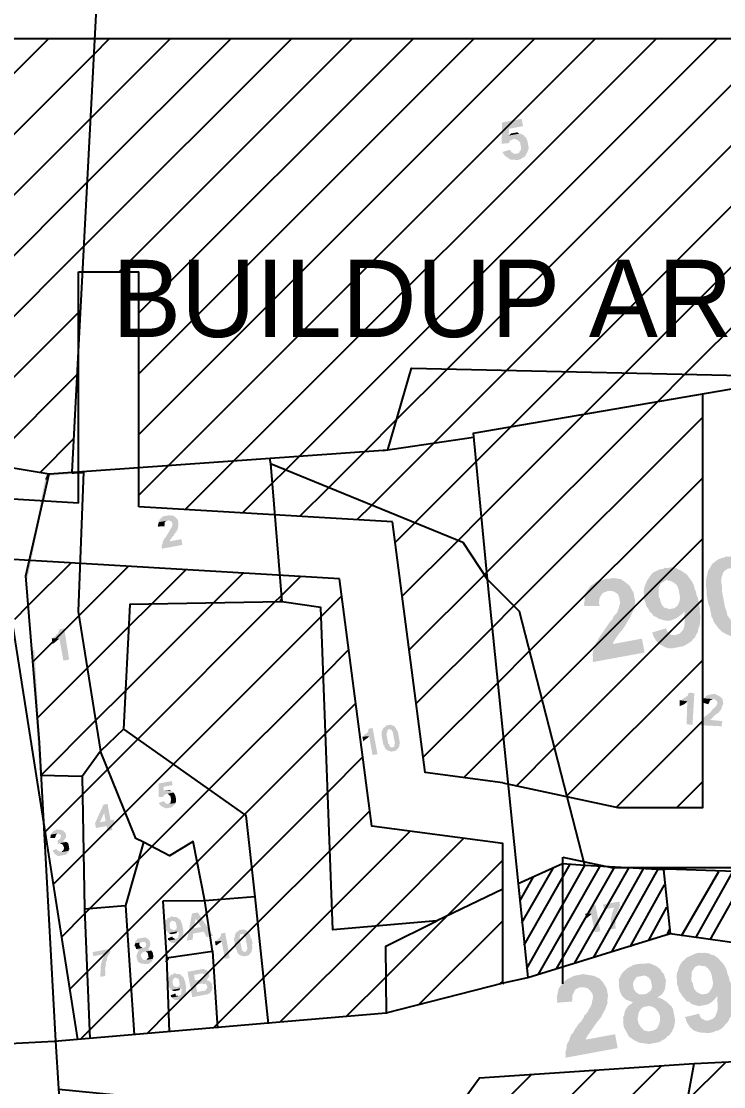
# Model space of a CAD drawing. Header units: metres. Extents: x 297 to 3998, y 336 to 1712.
# Drawn here: x 3210.3 to 3292, y 1241.3 to 1365.4 of the extents above; entities that cross this region are included whole.
import ezdxf

# ---------------------------------------------------------------- set-up
doc = ezdxf.new("R2010")
doc.units = ezdxf.units.M
doc.header["$MEASUREMENT"] = 0
doc.styles.get("Standard").update_dxf_attribs({"font": 'CENSCBK.TTF'})
pattern_1 = [(45, (-2513.5867, 677.9554), (-3.535534, 3.535534), [])]

msp = doc.modelspace()

# ---------------------------------------------------------------- hatches: boundary and pattern name
h = msp.add_hatch()
h.set_pattern_fill('ANSI31', color=2, scale=40, style=0)
h.set_pattern_definition(pattern_1)
h.paths.add_polyline_path([(3218.797, 1363.319), (3193.208, 1363.319), (3189.13, 1319.544), (3189.235, 1319.501), (3189.937, 1318.134), (3189.869, 1316.6), (3213.531, 1312.658), (3216.154, 1312.845), (3216.948, 1328.004), (3216.948, 1336.193), (3217.376, 1336.193)])
h = msp.add_hatch()
h.set_pattern_fill('ANSI31', color=2, scale=40, style=0)
h.set_pattern_definition(pattern_1)
h.paths.add_polyline_path([(3307.837, 1363.319), (3218.797, 1363.319), (3217.376, 1336.193), (3223.948, 1336.193), (3223.948, 1313.401), (3252.944, 1315.471), (3255.692, 1324.948), (3301.124, 1323.974), (3316.773, 1326.661), (3313.677, 1333.748), (3313.695, 1333.747), (3312.815, 1338.186), (3294.029, 1338.186), (3294.029, 1345.186), (3311.429, 1345.186)])
at = {"linetype": 'Continuous'}
for points in [[(3268.521, 1353.996), (3266.236, 1353.575), (3266.199, 1351.107), (3266.978, 1351.152), (3267.211, 1351.49), (3267.574, 1351.656), (3268.795, 1351.979), (3268.777, 1352.074), (3268.664, 1352.152), (3268.456, 1352.212), (3268.344, 1352.29), (3267.011, 1352.044), (3267.061, 1352.841), (3268.679, 1353.139)], [(3267.642, 1352.357), (3267.547, 1352.34), (3267.356, 1352.305), (3267.261, 1352.287), (3267.184, 1352.174), (3267.011, 1352.044), (3268.344, 1352.29), (3268.248, 1352.272), (3268.136, 1352.35), (3268.023, 1352.427), (3267.832, 1352.392), (3267.737, 1352.375)], [(3268.795, 1351.979), (3267.574, 1351.656), (3267.67, 1351.673), (3267.782, 1351.596), (3267.878, 1351.613), (3267.99, 1351.535), (3268.103, 1351.458), (3268.216, 1351.38), (3268.346, 1351.207), (3268.364, 1351.112), (3268.416, 1350.826), (3268.434, 1350.731), (3268.469, 1350.541), (3268.391, 1350.428), (3268.409, 1350.333), (3268.331, 1350.22), (3268.236, 1350.203), (3268.253, 1350.107), (3268.176, 1349.995), (3267.985, 1349.96), (3267.89, 1349.942), (3269.145, 1350.075), (3269.223, 1350.188), (3269.343, 1350.603), (3269.273, 1350.984), (3269.185, 1351.46), (3269.02, 1351.824), (3268.907, 1351.901)], [(3267.118, 1350.39), (3266.279, 1350.137), (3266.557, 1349.696), (3266.896, 1349.463), (3267.234, 1349.23), (3267.727, 1349.223), (3268.126, 1349.198), (3268.489, 1349.363), (3268.93, 1349.641), (3269.145, 1350.075), (3267.89, 1349.942), (3267.795, 1349.924), (3267.7, 1349.907), (3267.587, 1349.985), (3267.474, 1350.062), (3267.379, 1350.045), (3267.362, 1350.14), (3267.249, 1350.218), (3267.231, 1350.313)], [(3189.874, 1316.568), (3189.814, 1316.36), (3213.418, 1312.735)], [(3210.763, 1300.433), (3210.971, 1300.373), (3213.21, 1312.796)], [(3210.971, 1300.373), (3213.21, 1312.796), (3213.471, 1312.45)], [(3213.21, 1312.796), (3213.418, 1312.735), (3213.471, 1312.45)], [(3213.418, 1312.735), (3213.471, 1312.45), (3216.137, 1312.941)], [(3213.471, 1312.45), (3216.137, 1312.941), (3216.189, 1312.655)], [(3216.137, 1312.941), (3216.189, 1312.655), (3217.505, 1312.996)], [(3216.189, 1312.655), (3217.505, 1312.996), (3217.557, 1312.711)], [(3227.224, 1307.798), (3227.128, 1307.78), (3227.033, 1307.763), (3226.938, 1307.745), (3226.843, 1307.728), (3226.747, 1307.71), (3226.67, 1307.597), (3226.575, 1307.58), (3226.497, 1307.467), (3226.419, 1307.354), (3226.324, 1307.337), (3226.342, 1307.242), (3226.264, 1307.129), (3226.281, 1307.034), (3227.424, 1307.244), (3227.632, 1307.184), (3227.745, 1307.106), (3227.893, 1306.838), (3227.772, 1306.422), (3227.539, 1306.084), (3227.324, 1305.651), (3227.229, 1305.633), (3227.246, 1305.538), (3227.169, 1305.425), (3227.091, 1305.312), (3227.013, 1305.2), (3226.918, 1305.182), (3226.936, 1305.087), (3226.858, 1304.974), (3226.78, 1304.861), (3226.72, 1304.653), (3226.738, 1304.558), (3226.66, 1304.445), (3226.6, 1304.238), (3226.617, 1304.142), (3226.635, 1304.047), (3226.652, 1303.952), (3229.033, 1304.39), (3228.91, 1305.057), (3227.577, 1304.811), (3227.559, 1304.907), (3227.637, 1305.019), (3227.87, 1305.358), (3228.043, 1305.488), (3228.025, 1305.583), (3228.103, 1305.696), (3228.198, 1305.713), (3228.258, 1305.921), (3228.354, 1305.939), (3228.336, 1306.034), (3228.431, 1306.052), (3228.414, 1306.147), (3228.491, 1306.26), (3228.534, 1306.563), (3228.559, 1306.961), (3228.489, 1307.342), (3228.246, 1307.592), (3228.133, 1307.67), (3228.02, 1307.748), (3227.907, 1307.825), (3227.812, 1307.808), (3227.717, 1307.79), (3227.509, 1307.85), (3227.414, 1307.833), (3227.319, 1307.815)], [(3226.281, 1307.034), (3226.161, 1306.618), (3226.179, 1306.522), (3226.958, 1306.568), (3226.94, 1306.663), (3226.965, 1307.061), (3227.234, 1307.209), (3227.329, 1307.227)], [(3292.281, 1303.051), (3292.108, 1302.92), (3291.822, 1302.868), (3291.364, 1302.685), (3291.018, 1302.424), (3290.672, 1302.164), (3290.457, 1301.73), (3290.224, 1301.392), (3290.121, 1300.881), (3290.001, 1300.465), (3289.994, 1299.971), (3289.986, 1299.478), (3290.074, 1299.002), (3290.066, 1298.508), (3290.154, 1298.032), (3290.242, 1297.556), (3290.425, 1297.098), (3290.512, 1296.622), (3290.583, 1296.241), (3290.618, 1296.05), (3290.765, 1295.782), (3290.948, 1295.324), (3291.209, 1294.978), (3291.47, 1294.632), (3291.713, 1294.382), (3292.051, 1294.149), (3292.484, 1293.933), (3292.805, 1293.796), (3293.203, 1293.771), (3293.602, 1293.746), (3293.983, 1293.816), (3294.363, 1293.886), (3294.727, 1294.051), (3295.09, 1294.217), (3295.436, 1294.477), (3295.669, 1294.815), (3295.884, 1295.249), (3295.962, 1295.362), (3296.022, 1295.57), (3293.719, 1295.244), (3293.624, 1295.226), (3293.226, 1295.251), (3292.983, 1295.502), (3292.722, 1295.848), (3292.462, 1296.193), (3292.374, 1296.669), (3292.191, 1297.128), (3292.121, 1297.509), (3292.051, 1297.889), (3291.998, 1298.175), (3291.928, 1298.556), (3291.84, 1299.032), (3291.848, 1299.526), (3291.76, 1300.002), (3291.767, 1300.495), (3291.888, 1300.911), (3292.025, 1301.232), (3292.276, 1301.475), (3292.544, 1301.623), (3294.924, 1302.061), (3294.811, 1302.139), (3294.568, 1302.389), (3294.343, 1302.545), (3294.117, 1302.7), (3293.892, 1302.855), (3293.684, 1302.916), (3293.363, 1303.053), (3293.06, 1303.096), (3292.774, 1303.043), (3292.584, 1303.008)], [(3285.14, 1301.735), (3285.063, 1301.622), (3284.587, 1301.535), (3284.223, 1301.369), (3283.86, 1301.204), (3283.61, 1300.961), (3283.377, 1300.623), (3283.144, 1300.284), (3283.006, 1299.964), (3282.868, 1299.643), (3282.748, 1299.227), (3282.723, 1298.829), (3282.793, 1298.448), (3282.768, 1298.049), (3282.933, 1297.686), (3283.003, 1297.305), (3283.264, 1296.96), (3283.429, 1296.596), (3283.655, 1296.441), (3286.017, 1296.975), (3285.732, 1296.922), (3285.524, 1296.982), (3285.108, 1297.102), (3284.865, 1297.353), (3284.7, 1297.716), (3284.629, 1298.097), (3284.482, 1298.365), (3284.464, 1298.46), (3284.454, 1299.049), (3284.479, 1299.447), (3284.694, 1299.881), (3284.867, 1300.011), (3285.135, 1300.159), (3285.308, 1300.289), (3287.879, 1300.763), (3287.749, 1300.936), (3287.523, 1301.091), (3287.298, 1301.247), (3287.072, 1301.402), (3286.751, 1301.54), (3286.526, 1301.695), (3286.223, 1301.738), (3285.92, 1301.78), (3285.634, 1301.728), (3285.443, 1301.692)], [(3278.285, 1300.472), (3278.113, 1300.342), (3277.827, 1300.289), (3277.446, 1300.219), (3277.178, 1300.071), (3276.832, 1299.81), (3276.564, 1299.663), (3276.331, 1299.324), (3276.176, 1299.099), (3275.943, 1298.761), (3275.883, 1298.553), (3278.549, 1299.044), (3279.042, 1299.036), (3279.363, 1298.899), (3279.701, 1298.666), (3279.866, 1298.302), (3279.937, 1297.921), (3279.989, 1297.636), (3279.929, 1297.428), (3279.809, 1297.012), (3279.749, 1296.804), (3279.611, 1296.483), (3279.36, 1296.24), (3279.205, 1296.015), (3279.067, 1295.694), (3278.817, 1295.451), (3278.662, 1295.225), (3278.506, 1295), (3278.351, 1294.774), (3278.196, 1294.549), (3277.963, 1294.211), (3277.807, 1293.985), (3277.652, 1293.76), (3277.497, 1293.534), (3277.359, 1293.214), (3277.203, 1292.988), (3277.066, 1292.667), (3277.023, 1292.364), (3276.868, 1292.139), (3276.825, 1291.835), (3276.783, 1291.532), (3276.835, 1291.247), (3276.775, 1291.039), (3276.828, 1290.753), (3282.826, 1291.858), (3282.528, 1293.477), (3279.1, 1292.845), (3279.178, 1292.958), (3279.238, 1293.166), (3279.549, 1293.617), (3279.859, 1294.068), (3280.265, 1294.537), (3280.576, 1294.988), (3280.869, 1295.534), (3281.179, 1295.985), (3281.377, 1296.513), (3281.533, 1296.739), (3281.575, 1297.042), (3281.635, 1297.25), (3281.696, 1297.458), (3281.738, 1297.761), (3281.685, 1298.047), (3281.633, 1298.332), (3281.58, 1298.618), (3281.528, 1298.904), (3281.397, 1299.077), (3281.102, 1299.613), (3280.746, 1299.941), (3280.295, 1300.252), (3280.069, 1300.407), (3279.766, 1300.449), (3279.463, 1300.492), (3279.16, 1300.535), (3278.874, 1300.482), (3278.589, 1300.429)], [(3287.879, 1300.763), (3285.308, 1300.289), (3285.403, 1300.307), (3285.611, 1300.247), (3286.027, 1300.127), (3286.366, 1299.894), (3286.609, 1299.643), (3286.774, 1299.28), (3286.827, 1298.994), (3286.879, 1298.709), (3286.967, 1298.232), (3286.864, 1297.721), (3286.649, 1297.288), (3286.476, 1297.158), (3286.303, 1297.027), (3286.017, 1296.975), (3283.655, 1296.441), (3283.785, 1296.268), (3283.915, 1296.095), (3287.456, 1296.649), (3287.491, 1296.459), (3287.448, 1296.155), (3287.518, 1295.775), (3287.493, 1295.376), (3287.468, 1294.978), (3287.348, 1294.562), (3287.193, 1294.336), (3286.942, 1294.093), (3286.484, 1293.911), (3284.139, 1293.282), (3284.269, 1293.109), (3284.494, 1292.953), (3284.625, 1292.78), (3284.945, 1292.643), (3285.171, 1292.487), (3285.587, 1292.367), (3286.08, 1292.36), (3286.366, 1292.412), (3286.652, 1292.465), (3286.937, 1292.517), (3287.318, 1292.588), (3287.586, 1292.735), (3287.854, 1292.883), (3288.027, 1293.014), (3288.295, 1293.161), (3288.45, 1293.387), (3288.701, 1293.63), (3288.839, 1293.951), (3288.994, 1294.176), (3289.054, 1294.384), (3289.097, 1294.687), (3289.235, 1295.008), (3289.277, 1295.311), (3289.302, 1295.71), (3289.327, 1296.108), (3289.257, 1296.489), (3289.265, 1296.982), (3289.194, 1297.363), (3289.124, 1297.744), (3289.037, 1298.22), (3288.871, 1298.583), (3288.801, 1298.964), (3288.636, 1299.327), (3288.565, 1299.708), (3288.418, 1299.976), (3288.27, 1300.244), (3288.139, 1300.417), (3288.009, 1300.59)], [(3275.883, 1298.553), (3275.84, 1298.249), (3275.875, 1298.059), (3275.833, 1297.756), (3275.773, 1297.548), (3275.825, 1297.262), (3277.592, 1297.292), (3277.539, 1297.578), (3277.546, 1298.072), (3277.684, 1298.392), (3277.917, 1298.731), (3278.09, 1298.861), (3278.28, 1298.896), (3278.549, 1299.044)], [(3283.915, 1296.095), (3284.123, 1296.035), (3284.462, 1295.802), (3284.878, 1295.682), (3285.293, 1295.562), (3285.787, 1295.554), (3286.246, 1295.737), (3286.609, 1295.902), (3286.955, 1296.163), (3287.3, 1296.424), (3287.456, 1296.649)], [(3215.271, 1294.669), (3214.699, 1294.563), (3214.717, 1294.468), (3214.501, 1294.035), (3214.406, 1294.017), (3214.329, 1293.904), (3214.251, 1293.792), (3214.173, 1293.679), (3213.983, 1293.644), (3214, 1293.549), (3213.905, 1293.531), (3213.81, 1293.513), (3214.702, 1293.481), (3215.176, 1290.91), (3215.842, 1291.033)], [(3285.356, 1294.687), (3283.678, 1294.181), (3283.808, 1294.008), (3283.86, 1293.722), (3283.991, 1293.55), (3284.139, 1293.282), (3286.484, 1293.911), (3286.293, 1293.875), (3285.99, 1293.918), (3285.782, 1293.978), (3285.669, 1294.056), (3285.539, 1294.229), (3285.409, 1294.402)], [(3213.81, 1293.513), (3213.933, 1292.847), (3214.702, 1293.481)], [(3212.428, 1277.508), (3212.713, 1277.561), (3211.492, 1292.2)], [(3212.713, 1277.561), (3211.492, 1292.2), (3211.796, 1292.158)], [(3288.621, 1287.118), (3288.015, 1287.203), (3288.032, 1287.108), (3287.937, 1287.091), (3287.86, 1286.978), (3287.877, 1286.883), (3287.799, 1286.77), (3287.704, 1286.752), (3287.627, 1286.64), (3287.531, 1286.622), (3287.358, 1286.492), (3287.09, 1286.344), (3286.995, 1286.326), (3286.9, 1286.309), (3287.809, 1286.181), (3287.712, 1283.505), (3288.413, 1283.438)], [(3286.9, 1286.309), (3286.928, 1285.625), (3287.386, 1285.808), (3287.732, 1286.068), (3287.809, 1286.181)], [(3290.803, 1287.028), (3290.518, 1286.976), (3290.232, 1286.923), (3289.964, 1286.775), (3289.809, 1286.55), (3289.714, 1286.532), (3290.814, 1286.439), (3290.909, 1286.457), (3291.021, 1286.379), (3291.247, 1286.224), (3291.317, 1285.843), (3291.222, 1285.826), (3291.162, 1285.618), (3290.738, 1285.244), (3290.661, 1285.132), (3290.583, 1285.019), (3290.505, 1284.906), (3290.16, 1284.645), (3289.814, 1284.385), (3289.503, 1283.934), (3289.365, 1283.613), (3289.383, 1283.518), (3289.305, 1283.405), (3291.791, 1283.273), (3291.876, 1283.879), (3290.473, 1284.014), (3290.551, 1284.127), (3290.646, 1284.144), (3290.723, 1284.257), (3290.801, 1284.37), (3290.974, 1284.5), (3291.052, 1284.613), (3291.224, 1284.743), (3291.32, 1284.761), (3291.493, 1284.891), (3291.475, 1284.986), (3291.57, 1285.004), (3291.803, 1285.342), (3291.846, 1285.645), (3292.001, 1285.871), (3291.948, 1286.156), (3291.896, 1286.442), (3291.653, 1286.692), (3291.427, 1286.848), (3291.107, 1286.986), (3290.994, 1287.063)], [(3289.714, 1286.532), (3289.653, 1286.324), (3289.671, 1286.229), (3289.593, 1286.116), (3289.611, 1286.021), (3290.235, 1285.841), (3290.312, 1285.953), (3290.45, 1286.274), (3290.718, 1286.422), (3290.814, 1286.439)], [(3251.172, 1283.073), (3250.696, 1282.985), (3250.653, 1282.682), (3250.498, 1282.456), (3250.23, 1282.308), (3250.075, 1282.083), (3249.98, 1282.065), (3250.759, 1282.11), (3251.162, 1279.921), (3251.733, 1280.026)], [(3252.981, 1283.406), (3252.886, 1283.388), (3252.791, 1283.371), (3252.713, 1283.258), (3252.618, 1283.24), (3252.54, 1283.128), (3252.445, 1283.11), (3252.367, 1282.997), (3252.385, 1282.902), (3252.29, 1282.885), (3252.307, 1282.789), (3252.229, 1282.677), (3252.247, 1282.582), (3252.204, 1282.278), (3252.257, 1281.993), (3252.327, 1281.612), (3252.38, 1281.326), (3252.397, 1281.231), (3252.432, 1281.041), (3252.528, 1281.058), (3252.58, 1280.773), (3252.711, 1280.6), (3252.936, 1280.444), (3253.144, 1280.384), (3253.352, 1280.324), (3253.542, 1280.359), (3253.828, 1280.412), (3254.001, 1280.542), (3254.156, 1280.768), (3254.251, 1280.785), (3254.216, 1280.976), (3253.455, 1280.835), (3253.264, 1280.8), (3253.247, 1280.895), (3253.134, 1280.973), (3253.116, 1281.068), (3253.099, 1281.163), (3252.986, 1281.241), (3252.863, 1281.908), (3252.776, 1282.384), (3252.853, 1282.496), (3252.836, 1282.592), (3252.913, 1282.704), (3252.896, 1282.8), (3252.974, 1282.912), (3253.069, 1282.93), (3253.83, 1283.07), (3253.813, 1283.165), (3253.7, 1283.243), (3253.683, 1283.338), (3253.587, 1283.321), (3253.267, 1283.458), (3253.171, 1283.441), (3253.076, 1283.423)], [(3253.83, 1283.07), (3253.069, 1282.93), (3253.164, 1282.947), (3253.277, 1282.87), (3253.372, 1282.887), (3253.389, 1282.792), (3253.52, 1282.619), (3253.537, 1282.524), (3253.748, 1281.381), (3253.765, 1281.286), (3253.783, 1281.191), (3253.688, 1281.174), (3253.705, 1281.078), (3253.723, 1280.983), (3253.645, 1280.87), (3253.55, 1280.853), (3253.455, 1280.835), (3254.216, 1280.976), (3254.312, 1280.993), (3254.294, 1281.088), (3254.276, 1281.184), (3254.354, 1281.296), (3254.337, 1281.392), (3254.319, 1281.487), (3254.284, 1281.677), (3254.266, 1281.772), (3254.161, 1282.344), (3254.144, 1282.439), (3254.109, 1282.629), (3254.091, 1282.724), (3253.978, 1282.802), (3253.961, 1282.897), (3253.943, 1282.993)], [(3249.98, 1282.065), (3250.085, 1281.494), (3250.162, 1281.607), (3250.681, 1281.998), (3250.759, 1282.11)], [(3227.799, 1276.895), (3226.276, 1276.615), (3226.271, 1275.039), (3226.764, 1275.031), (3226.842, 1275.144), (3226.824, 1275.239), (3226.919, 1275.257), (3227.015, 1275.274), (3227.092, 1275.387), (3227.949, 1275.545), (3227.932, 1275.64), (3227.836, 1275.623), (3227.819, 1275.718), (3227.724, 1275.7), (3227.706, 1275.795), (3226.832, 1275.733), (3226.839, 1276.226), (3227.887, 1276.419)], [(3227.213, 1275.803), (3227.022, 1275.768), (3226.927, 1275.75), (3226.832, 1275.733), (3227.706, 1275.795), (3227.498, 1275.856), (3227.403, 1275.838), (3227.308, 1275.82)], [(3227.949, 1275.545), (3227.092, 1275.387), (3227.283, 1275.422), (3227.396, 1275.344), (3227.508, 1275.267), (3227.526, 1275.172), (3227.621, 1275.189), (3227.639, 1275.094), (3227.656, 1274.999), (3227.709, 1274.713), (3227.649, 1274.505), (3227.666, 1274.41), (3227.588, 1274.297), (3227.493, 1274.28), (3227.303, 1274.245), (3228.177, 1274.307), (3228.255, 1274.42), (3228.298, 1274.723), (3228.262, 1274.914), (3228.21, 1275.199), (3228.062, 1275.467), (3228.044, 1275.562)], [(3220.315, 1274.237), (3219.839, 1274.149), (3218.857, 1271.999), (3218.962, 1271.428), (3220.2, 1271.656), (3220.305, 1271.085), (3220.876, 1271.19), (3220.771, 1271.761), (3221.152, 1271.831), (3221.047, 1272.403), (3219.428, 1272.104), (3219.919, 1273.179)], [(3220.315, 1274.237), (3219.919, 1273.179), (3220.095, 1272.227), (3219.428, 1272.104), (3220.666, 1272.333)], [(3226.852, 1274.555), (3226.298, 1274.355), (3226.316, 1274.26), (3226.446, 1274.087), (3226.672, 1273.931), (3227.105, 1273.716), (3227.2, 1273.733), (3227.295, 1273.751), (3227.486, 1273.786), (3227.771, 1273.839), (3227.944, 1273.969), (3228.1, 1274.194), (3228.177, 1274.307), (3227.303, 1274.245), (3227.208, 1274.227), (3227.095, 1274.305), (3226.982, 1274.382), (3226.965, 1274.478)], [(3213.691, 1270.654), (3213.708, 1270.558), (3213.648, 1270.35), (3213.666, 1270.255), (3214.159, 1270.248), (3214.237, 1270.36), (3214.297, 1270.568), (3214.452, 1270.794)], [(3214.46, 1271.287), (3214.365, 1271.27), (3214.287, 1271.157), (3214.097, 1271.122), (3213.924, 1270.992), (3213.768, 1270.766), (3213.691, 1270.654), (3214.452, 1270.794), (3214.548, 1270.811), (3214.66, 1270.734), (3214.773, 1270.656), (3214.868, 1270.674), (3214.903, 1270.483), (3214.843, 1270.275), (3214.766, 1270.162), (3214.593, 1270.032), (3214.498, 1270.015), (3214.49, 1269.521), (3214.585, 1269.539), (3214.663, 1269.651), (3215.52, 1269.809), (3215.217, 1269.852), (3215.104, 1269.929), (3215.199, 1269.947), (3215.277, 1270.06), (3215.51, 1270.398), (3215.492, 1270.493), (3215.475, 1270.588), (3215.457, 1270.684), (3215.44, 1270.779), (3215.422, 1270.874), (3215.309, 1270.952), (3215.197, 1271.029), (3215.179, 1271.125), (3214.971, 1271.185), (3214.763, 1271.245), (3214.668, 1271.227), (3214.573, 1271.21)], [(3214.387, 1269.01), (3213.929, 1268.827), (3213.946, 1268.732), (3214.077, 1268.559), (3214.207, 1268.386), (3214.32, 1268.308), (3214.545, 1268.153), (3214.641, 1268.171), (3214.736, 1268.188), (3215.021, 1268.241), (3215.212, 1268.276), (3215.497, 1268.329), (3215.653, 1268.554), (3215.748, 1268.572), (3215.73, 1268.667), (3215.808, 1268.78), (3214.951, 1268.622), (3214.838, 1268.699), (3214.743, 1268.682), (3214.63, 1268.759), (3214.535, 1268.742), (3214.518, 1268.837), (3214.405, 1268.915)], [(3215.52, 1269.809), (3214.758, 1269.669), (3214.871, 1269.591), (3215.079, 1269.531), (3215.244, 1269.168), (3215.202, 1268.865), (3215.029, 1268.734), (3214.951, 1268.622), (3215.808, 1268.78), (3215.79, 1268.875), (3215.868, 1268.987), (3215.851, 1269.083), (3215.816, 1269.273), (3215.798, 1269.368), (3215.78, 1269.464), (3215.763, 1269.559), (3215.745, 1269.654), (3215.633, 1269.732)], [(3279.898, 1262.87), (3277.994, 1262.519), (3278.099, 1261.948), (3279.337, 1262.176), (3279.26, 1262.063), (3279.062, 1261.534), (3278.959, 1261.023), (3278.881, 1260.911), (3278.916, 1260.72), (3278.934, 1260.625), (3278.856, 1260.512), (3278.891, 1260.322), (3278.909, 1260.227), (3278.831, 1260.114), (3278.866, 1259.923), (3278.884, 1259.828), (3278.919, 1259.638), (3279.49, 1259.743), (3279.473, 1259.838), (3279.42, 1260.124), (3279.463, 1260.427), (3279.41, 1260.713), (3279.452, 1261.016), (3279.53, 1261.129), (3279.513, 1261.224), (3279.573, 1261.432), (3279.711, 1261.752), (3279.848, 1262.073), (3279.908, 1262.281), (3279.986, 1262.394), (3279.969, 1262.489)], [(3230.814, 1261.602), (3230.147, 1261.479), (3229.549, 1258.317), (3230.215, 1258.44), (3230.283, 1259.142), (3231.52, 1259.37), (3230.368, 1259.748), (3230.556, 1260.865)], [(3230.814, 1261.602), (3230.556, 1260.865), (3231.225, 1259.906), (3230.368, 1259.748), (3231.52, 1259.37), (3231.834, 1258.738), (3232.595, 1258.879)], [(3277.12, 1262.456), (3276.644, 1262.369), (3276.661, 1262.273), (3276.506, 1262.048), (3276.351, 1261.822), (3276.195, 1261.597), (3276.022, 1261.467), (3275.927, 1261.449), (3276.611, 1261.477), (3277.015, 1259.287), (3277.681, 1259.41)], [(3275.927, 1261.449), (3276.033, 1260.878), (3276.629, 1261.381), (3276.611, 1261.477)], [(3227.75, 1261.136), (3227.654, 1261.118), (3227.577, 1261.006), (3227.481, 1260.988), (3227.386, 1260.971), (3227.213, 1260.84), (3227.231, 1260.745), (3227.136, 1260.727), (3227.058, 1260.615), (3227.015, 1260.312), (3227.008, 1259.818), (3227.173, 1259.455), (3227.286, 1259.377), (3228.048, 1259.517), (3227.935, 1259.595), (3227.84, 1259.578), (3227.727, 1259.655), (3227.614, 1259.733), (3227.544, 1260.114), (3227.527, 1260.209), (3227.604, 1260.322), (3227.587, 1260.417), (3227.664, 1260.53), (3227.76, 1260.547), (3227.742, 1260.642), (3228.694, 1260.818), (3228.356, 1261.051), (3227.957, 1261.076), (3227.845, 1261.153)], [(3228.694, 1260.818), (3227.837, 1260.66), (3227.95, 1260.582), (3228.045, 1260.6), (3228.158, 1260.522), (3228.271, 1260.444), (3228.288, 1260.349), (3228.323, 1260.159), (3228.376, 1259.873), (3228.316, 1259.665), (3228.048, 1259.517), (3227.286, 1259.377), (3227.304, 1259.282), (3227.416, 1259.204), (3228.559, 1259.415), (3228.576, 1259.319), (3228.629, 1259.034), (3228.534, 1259.016), (3228.551, 1258.921), (3228.569, 1258.826), (3228.509, 1258.618), (3228.318, 1258.583), (3228.241, 1258.47), (3227.479, 1258.33), (3227.497, 1258.235), (3227.592, 1258.252), (3227.609, 1258.157), (3227.705, 1258.174), (3227.722, 1258.079), (3227.93, 1258.019), (3228.025, 1258.037), (3228.216, 1258.072), (3228.328, 1257.994), (3228.406, 1258.107), (3228.501, 1258.124), (3228.847, 1258.385), (3228.942, 1258.403), (3229.02, 1258.515), (3229.098, 1258.628), (3229.123, 1259.026), (3229.13, 1259.52), (3229.095, 1259.71), (3229.007, 1260.186), (3228.824, 1260.645), (3228.807, 1260.74), (3228.712, 1260.723)], [(3227.416, 1259.204), (3227.737, 1259.066), (3228.023, 1259.119), (3228.118, 1259.137), (3228.308, 1259.172), (3228.464, 1259.397), (3228.559, 1259.415)], [(3234.006, 1259.237), (3233.53, 1259.149), (3233.487, 1258.846), (3233.332, 1258.621), (3233.159, 1258.49), (3232.908, 1258.247), (3232.813, 1258.23), (3233.592, 1258.275), (3233.978, 1256.18), (3234.55, 1256.286)], [(3235.815, 1259.57), (3235.72, 1259.553), (3235.624, 1259.535), (3235.547, 1259.423), (3235.451, 1259.405), (3235.374, 1259.292), (3235.279, 1259.275), (3235.201, 1259.162), (3235.218, 1259.067), (3235.123, 1259.049), (3235.158, 1258.859), (3235.176, 1258.764), (3235.081, 1258.746), (3235.038, 1258.443), (3235.091, 1258.157), (3235.161, 1257.776), (3235.214, 1257.491), (3235.231, 1257.396), (3235.249, 1257.3), (3235.361, 1257.223), (3235.414, 1256.937), (3235.544, 1256.764), (3235.77, 1256.609), (3235.978, 1256.549), (3236.186, 1256.489), (3236.471, 1256.541), (3236.662, 1256.576), (3236.835, 1256.707), (3236.99, 1256.932), (3237.085, 1256.95), (3237.068, 1257.045), (3237.05, 1257.14), (3236.288, 1257), (3236.08, 1257.06), (3236.063, 1257.155), (3235.968, 1257.138), (3235.95, 1257.233), (3235.915, 1257.423), (3235.792, 1258.09), (3235.705, 1258.566), (3235.687, 1258.661), (3235.669, 1258.756), (3235.747, 1258.869), (3235.73, 1258.964), (3235.807, 1259.077), (3235.902, 1259.094), (3236.664, 1259.235), (3236.647, 1259.33), (3236.534, 1259.408), (3236.516, 1259.503), (3236.1, 1259.623), (3236.005, 1259.605), (3235.91, 1259.588)], [(3236.664, 1259.235), (3235.902, 1259.094), (3235.998, 1259.112), (3236.11, 1259.034), (3236.206, 1259.052), (3236.223, 1258.957), (3236.336, 1258.879), (3236.371, 1258.689), (3236.581, 1257.546), (3236.617, 1257.356), (3236.521, 1257.338), (3236.539, 1257.243), (3236.556, 1257.148), (3236.461, 1257.13), (3236.384, 1257.017), (3236.288, 1257), (3237.05, 1257.14), (3237.145, 1257.158), (3237.128, 1257.253), (3237.11, 1257.348), (3237.188, 1257.461), (3237.17, 1257.556), (3237.153, 1257.651), (3237.118, 1257.842), (3237.195, 1257.954), (3237.09, 1258.526), (3236.977, 1258.603), (3236.942, 1258.794), (3236.925, 1258.889), (3236.907, 1258.984), (3236.89, 1259.079), (3236.777, 1259.157)], [(3223.505, 1257.991), (3223.523, 1257.896), (3223.445, 1257.783), (3223.463, 1257.688), (3223.576, 1257.611), (3223.593, 1257.515), (3223.611, 1257.42), (3223.628, 1257.325), (3223.723, 1257.342), (3224.485, 1257.483), (3224.39, 1257.465), (3224.052, 1257.698), (3224.034, 1257.793), (3224.017, 1257.889), (3223.999, 1257.984), (3224.077, 1258.097), (3224.267, 1258.132), (3224.362, 1258.149)], [(3224.275, 1258.625), (3224.179, 1258.608), (3224.084, 1258.59), (3223.894, 1258.555), (3223.799, 1258.538), (3223.721, 1258.425), (3223.643, 1258.312), (3223.548, 1258.295), (3223.566, 1258.199), (3223.488, 1258.087), (3223.505, 1257.991), (3224.457, 1258.167), (3224.648, 1258.202), (3224.665, 1258.107), (3224.778, 1258.029), (3224.813, 1257.839), (3224.753, 1257.631), (3224.58, 1257.5), (3224.485, 1257.483), (3223.723, 1257.342), (3223.741, 1257.247), (3223.836, 1257.265), (3223.949, 1257.187), (3224.044, 1257.205), (3223.871, 1257.074), (3223.673, 1256.546), (3223.708, 1256.355), (3223.761, 1256.07), (3223.909, 1255.802), (3224.004, 1255.819), (3224.022, 1255.724), (3224.23, 1255.664), (3224.533, 1255.621), (3224.836, 1255.579), (3224.931, 1255.596), (3225.122, 1255.631), (3225.467, 1255.892), (3225.545, 1256.005), (3225.527, 1256.1), (3225.623, 1256.117), (3225.605, 1256.213), (3224.748, 1256.055), (3224.445, 1256.097), (3224.315, 1256.27), (3224.297, 1256.365), (3224.184, 1256.443), (3224.227, 1256.746), (3224.305, 1256.859), (3224.478, 1256.989), (3225.334, 1257.147), (3225.317, 1257.242), (3225.222, 1257.225), (3225.109, 1257.302), (3224.996, 1257.38), (3225.091, 1257.398), (3225.169, 1257.51), (3225.247, 1257.623), (3225.229, 1257.718), (3225.307, 1257.831), (3225.289, 1257.926), (3225.272, 1258.021), (3225.254, 1258.117), (3225.237, 1258.212), (3225.219, 1258.307), (3225.106, 1258.385), (3225.089, 1258.48), (3224.976, 1258.558), (3224.881, 1258.54), (3224.863, 1258.635), (3224.655, 1258.695), (3224.56, 1258.678), (3224.465, 1258.66), (3224.37, 1258.643)], [(3227.885, 1258.798), (3227.331, 1258.598), (3227.349, 1258.503), (3227.366, 1258.407), (3227.479, 1258.33), (3228.241, 1258.47), (3228.128, 1258.548), (3228.015, 1258.625), (3227.92, 1258.608), (3227.902, 1258.703)], [(3232.813, 1258.23), (3232.901, 1257.754), (3232.996, 1257.771), (3233.515, 1258.162), (3233.592, 1258.275)], [(3220.572, 1257.352), (3218.572, 1256.984), (3218.66, 1256.508), (3219.993, 1256.753), (3219.915, 1256.641), (3219.933, 1256.545), (3219.717, 1256.112), (3219.537, 1255.488), (3219.554, 1255.393), (3219.572, 1255.298), (3219.477, 1255.28), (3219.512, 1255.09), (3219.529, 1254.995), (3219.547, 1254.899), (3219.469, 1254.787), (3219.487, 1254.691), (3219.504, 1254.596), (3219.522, 1254.501), (3219.444, 1254.388), (3219.497, 1254.103), (3220.068, 1254.208), (3220.033, 1254.398), (3220.076, 1254.701), (3220.023, 1254.987), (3220.066, 1255.29), (3220.126, 1255.498), (3220.108, 1255.593), (3220.091, 1255.689), (3220.228, 1256.009), (3220.271, 1256.313), (3220.409, 1256.633), (3220.564, 1256.859), (3220.546, 1256.954), (3220.642, 1256.971)], [(3225.334, 1257.147), (3224.573, 1257.007), (3224.668, 1257.024), (3224.763, 1257.042), (3224.876, 1256.964), (3224.989, 1256.886), (3225.006, 1256.791), (3225.024, 1256.696), (3225.059, 1256.506), (3225.076, 1256.41), (3225.094, 1256.315), (3224.999, 1256.298), (3224.921, 1256.185), (3224.843, 1256.072), (3224.748, 1256.055), (3225.605, 1256.213), (3225.588, 1256.308), (3225.665, 1256.421), (3225.577, 1256.897), (3225.56, 1256.992), (3225.447, 1257.069), (3225.43, 1257.165)], [(3288.978, 1256.865), (3288.883, 1256.847), (3288.425, 1256.664), (3288.062, 1256.499), (3287.698, 1256.333), (3287.448, 1256.09), (3287.197, 1255.847), (3286.964, 1255.509), (3286.826, 1255.188), (3286.706, 1254.773), (3286.568, 1254.452), (3286.543, 1254.053), (3286.613, 1253.673), (3286.588, 1253.274), (3286.754, 1252.911), (3286.842, 1252.435), (3287.102, 1252.089), (3287.25, 1251.821), (3287.493, 1251.571), (3289.856, 1252.104), (3289.57, 1252.052), (3289.362, 1252.112), (3288.929, 1252.327), (3288.686, 1252.578), (3288.538, 1252.846), (3288.45, 1253.322), (3288.302, 1253.59), (3288.285, 1253.685), (3288.292, 1254.179), (3288.3, 1254.672), (3288.533, 1255.011), (3288.688, 1255.236), (3288.956, 1255.384), (3289.146, 1255.419), (3291.717, 1255.893), (3291.587, 1256.066), (3291.344, 1256.316), (3291.118, 1256.471), (3290.893, 1256.627), (3290.59, 1256.669), (3290.364, 1256.825), (3290.061, 1256.867), (3289.758, 1256.91), (3289.472, 1256.857), (3289.264, 1256.917)], [(3282.124, 1255.602), (3281.933, 1255.567), (3281.552, 1255.496), (3281.284, 1255.348), (3281.016, 1255.201), (3280.748, 1255.053), (3280.498, 1254.81), (3280.247, 1254.567), (3280.092, 1254.341), (3279.954, 1254.021), (3279.799, 1253.795), (3282.387, 1254.173), (3282.672, 1254.226), (3282.863, 1254.261), (3283.296, 1254.046), (3283.557, 1253.7), (3283.627, 1253.319), (3283.697, 1252.938), (3283.577, 1252.522), (3283.231, 1252.262), (3283.058, 1252.132), (3282.773, 1252.079), (3280.505, 1251.563), (3280.731, 1251.407), (3280.939, 1251.347), (3281.467, 1251.149), (3281.217, 1250.906), (3280.949, 1250.758), (3280.793, 1250.533), (3280.638, 1250.307), (3280.5, 1249.987), (3280.458, 1249.684), (3280.32, 1249.363), (3280.373, 1249.077), (3280.33, 1248.774), (3280.383, 1248.488), (3280.435, 1248.203), (3280.583, 1247.935), (3280.731, 1247.667), (3280.879, 1247.399), (3281.027, 1247.131), (3281.252, 1246.975), (3281.478, 1246.82), (3281.703, 1246.665), (3281.911, 1246.604), (3282.137, 1246.449), (3282.44, 1246.407), (3282.743, 1246.364), (3283.046, 1246.321), (3283.349, 1246.279), (3283.635, 1246.331), (3283.92, 1246.384), (3284.206, 1246.437), (3284.492, 1246.489), (3284.76, 1246.637), (3285.028, 1246.785), (3285.296, 1246.933), (3285.451, 1247.158), (3285.719, 1247.306), (3285.875, 1247.532), (3286.03, 1247.757), (3286.168, 1248.078), (3286.245, 1248.191), (3283.562, 1247.795), (3283.277, 1247.742), (3283.069, 1247.802), (3282.765, 1247.845), (3282.635, 1248.018), (3282.392, 1248.268), (3282.262, 1248.441), (3282.114, 1248.709), (3282.061, 1248.995), (3282.009, 1249.28), (3282.069, 1249.488), (3282.111, 1249.791), (3282.171, 1249.999), (3282.327, 1250.225), (3282.482, 1250.45), (3282.75, 1250.598), (3283.036, 1250.651), (3285.511, 1251.107), (3285.06, 1251.418), (3284.627, 1251.633), (3284.324, 1251.676), (3284.496, 1251.806), (3284.842, 1252.067), (3285.075, 1252.405), (3285.213, 1252.725), (3285.256, 1253.029), (3285.281, 1253.427), (3285.323, 1253.73), (3285.158, 1254.093), (3285.105, 1254.379), (3284.862, 1254.63), (3284.714, 1254.898), (3284.471, 1255.148), (3284.133, 1255.381), (3283.812, 1255.519), (3283.492, 1255.657), (3283.093, 1255.682), (3282.712, 1255.612), (3282.409, 1255.654)], [(3291.717, 1255.893), (3289.146, 1255.419), (3289.242, 1255.437), (3289.45, 1255.376), (3289.848, 1255.351), (3290.186, 1255.118), (3290.447, 1254.773), (3290.612, 1254.409), (3290.647, 1254.219), (3290.717, 1253.838), (3290.805, 1253.362), (3290.702, 1252.851), (3290.469, 1252.513), (3290.314, 1252.287), (3290.141, 1252.157), (3289.856, 1252.104), (3287.493, 1251.571), (3287.623, 1251.398), (3287.754, 1251.225), (3291.276, 1251.874), (3291.311, 1251.683), (3291.286, 1251.285), (3291.356, 1250.904), (3291.331, 1250.506), (3291.306, 1250.108), (3291.169, 1249.787), (3291.031, 1249.466), (3290.78, 1249.223), (3290.322, 1249.04), (3287.959, 1248.506), (3288.107, 1248.238), (3288.333, 1248.083), (3288.463, 1247.91), (3288.784, 1247.772), (3288.991, 1247.712), (3289.407, 1247.592), (3289.901, 1247.584), (3290.204, 1247.542), (3290.49, 1247.595), (3290.775, 1247.647), (3291.139, 1247.813), (3291.424, 1247.865), (3291.692, 1248.013), (3291.865, 1248.143), (3292.116, 1248.386), (3292.271, 1248.612), (3292.522, 1248.855), (3292.677, 1249.08), (3292.659, 1249.176), (3292.815, 1249.401), (3292.892, 1249.514), (3292.935, 1249.817), (3293.073, 1250.138), (3293.098, 1250.536), (3293.123, 1250.934), (3293.148, 1251.333), (3293.078, 1251.714), (3293.103, 1252.112), (3293.033, 1252.493), (3292.945, 1252.969), (3292.875, 1253.35), (3292.709, 1253.713), (3292.639, 1254.094), (3292.474, 1254.457), (3292.404, 1254.838), (3292.238, 1255.201), (3292.09, 1255.469), (3291.96, 1255.642), (3291.83, 1255.815)], [(3228.086, 1254.504), (3227.99, 1254.486), (3227.913, 1254.374), (3227.818, 1254.356), (3227.722, 1254.339), (3227.549, 1254.208), (3227.567, 1254.113), (3227.472, 1254.096), (3227.394, 1253.983), (3227.334, 1253.775), (3227.352, 1253.68), (3227.344, 1253.186), (3227.509, 1252.823), (3227.622, 1252.745), (3228.384, 1252.885), (3228.271, 1252.963), (3228.176, 1252.946), (3228.063, 1253.023), (3227.95, 1253.101), (3227.88, 1253.482), (3227.863, 1253.577), (3227.94, 1253.69), (3227.923, 1253.785), (3228, 1253.898), (3228.096, 1253.915), (3228.078, 1254.01), (3229.03, 1254.186), (3228.692, 1254.419), (3228.294, 1254.444), (3228.181, 1254.521)], [(3229.03, 1254.186), (3228.173, 1254.028), (3228.286, 1253.95), (3228.381, 1253.968), (3228.494, 1253.89), (3228.607, 1253.812), (3228.624, 1253.717), (3228.659, 1253.527), (3228.712, 1253.241), (3228.652, 1253.033), (3228.384, 1252.885), (3227.622, 1252.745), (3227.64, 1252.65), (3227.752, 1252.572), (3228.895, 1252.783), (3228.912, 1252.688), (3228.965, 1252.402), (3228.87, 1252.384), (3228.887, 1252.289), (3228.905, 1252.194), (3228.845, 1251.986), (3228.654, 1251.951), (3228.577, 1251.838), (3227.815, 1251.698), (3227.833, 1251.603), (3227.928, 1251.62), (3227.945, 1251.525), (3228.041, 1251.542), (3228.058, 1251.447), (3228.266, 1251.387), (3228.361, 1251.405), (3228.552, 1251.44), (3228.665, 1251.362), (3228.742, 1251.475), (3228.837, 1251.492), (3229.183, 1251.753), (3229.278, 1251.771), (3229.356, 1251.883), (3229.434, 1251.996), (3229.459, 1252.394), (3229.466, 1252.888), (3229.431, 1253.078), (3229.343, 1253.554), (3229.16, 1254.013), (3229.143, 1254.108), (3229.048, 1254.091)], [(3230.864, 1254.917), (3229.626, 1254.689), (3230.17, 1251.738), (3231.313, 1251.949), (3231.598, 1252.001), (3231.884, 1252.054), (3231.979, 1252.071), (3232.247, 1252.219), (3232.48, 1252.557), (3232.463, 1252.653), (3230.749, 1252.337), (3230.591, 1253.194), (3232.305, 1253.509), (3232.192, 1253.587), (3232.079, 1253.665), (3231.984, 1253.647), (3231.871, 1253.725), (3231.949, 1253.838), (3232.027, 1253.95), (3230.503, 1253.67), (3230.381, 1254.336), (3231.999, 1254.634), (3231.982, 1254.73), (3231.964, 1254.825), (3231.851, 1254.903), (3231.756, 1254.885), (3231.643, 1254.963), (3231.435, 1255.023), (3231.34, 1255.005), (3230.959, 1254.935)], [(3231.999, 1254.634), (3230.666, 1254.389), (3231.142, 1254.477), (3231.237, 1254.494), (3231.333, 1254.512), (3231.445, 1254.434), (3231.541, 1254.452), (3231.576, 1254.261), (3231.593, 1254.166), (3231.533, 1253.958), (3231.438, 1253.94), (3231.36, 1253.828), (3230.979, 1253.757), (3230.503, 1253.67), (3232.027, 1253.95), (3232.104, 1254.063), (3232.182, 1254.176), (3232.165, 1254.271), (3232.147, 1254.366), (3232.112, 1254.557), (3232.094, 1254.652)], [(3275.173, 1254.321), (3274.983, 1254.286), (3274.602, 1254.216), (3274.334, 1254.068), (3273.971, 1253.902), (3273.703, 1253.755), (3273.452, 1253.512), (3273.202, 1253.269), (3272.969, 1252.93), (3272.813, 1252.705), (3272.771, 1252.402), (3275.341, 1252.875), (3275.835, 1252.868), (3276.251, 1252.748), (3276.494, 1252.497), (3276.755, 1252.151), (3276.825, 1251.77), (3276.782, 1251.467), (3276.722, 1251.259), (3276.679, 1250.956), (3276.542, 1250.635), (3276.386, 1250.41), (3276.249, 1250.089), (3276.093, 1249.864), (3275.843, 1249.621), (3275.705, 1249.3), (3275.55, 1249.074), (3275.394, 1248.849), (3275.144, 1248.606), (3274.988, 1248.38), (3274.833, 1248.155), (3274.678, 1247.929), (3274.54, 1247.609), (3274.289, 1247.366), (3274.152, 1247.045), (3274.091, 1246.837), (3273.954, 1246.516), (3273.798, 1246.291), (3273.756, 1245.988), (3273.713, 1245.684), (3273.653, 1245.477), (3273.611, 1245.173), (3273.663, 1244.888), (3273.603, 1244.68), (3279.696, 1245.803), (3279.398, 1247.421), (3275.971, 1246.79), (3276.108, 1247.11), (3276.419, 1247.561), (3276.73, 1248.012), (3277.04, 1248.463), (3277.351, 1248.914), (3277.757, 1249.383), (3277.972, 1249.816), (3278.265, 1250.362), (3278.326, 1250.57), (3278.463, 1250.891), (3278.523, 1251.099), (3278.488, 1251.289), (3278.531, 1251.593), (3278.574, 1251.896), (3278.521, 1252.181), (3278.468, 1252.467), (3278.416, 1252.753), (3278.268, 1253.021), (3277.99, 1253.462), (3277.616, 1253.885), (3277.183, 1254.101), (3276.862, 1254.238), (3276.559, 1254.281), (3276.256, 1254.324), (3275.953, 1254.366), (3275.745, 1254.426), (3275.459, 1254.374)], [(3279.799, 1253.795), (3279.851, 1253.509), (3279.844, 1253.016), (3279.949, 1252.445), (3280.132, 1251.986), (3280.505, 1251.563), (3282.773, 1252.079), (3282.677, 1252.061), (3282.184, 1252.069), (3281.958, 1252.224), (3281.846, 1252.302), (3281.715, 1252.475), (3281.585, 1252.648), (3281.532, 1252.933), (3281.497, 1253.124), (3281.462, 1253.314), (3281.6, 1253.635), (3281.755, 1253.86), (3281.911, 1254.086), (3282.101, 1254.121), (3282.387, 1254.173)], [(3227.752, 1252.572), (3228.073, 1252.434), (3228.359, 1252.487), (3228.454, 1252.505), (3228.644, 1252.54), (3228.8, 1252.765), (3228.895, 1252.783)], [(3232.305, 1253.509), (3231.067, 1253.281), (3231.353, 1253.334), (3231.466, 1253.256), (3231.561, 1253.274), (3231.751, 1253.309), (3231.769, 1253.214), (3231.881, 1253.136), (3231.917, 1252.946), (3231.934, 1252.851), (3231.856, 1252.738), (3231.779, 1252.625), (3231.701, 1252.512), (3230.749, 1252.337), (3232.463, 1252.653), (3232.54, 1252.765), (3232.523, 1252.861), (3232.505, 1252.956), (3232.453, 1253.241), (3232.435, 1253.337), (3232.322, 1253.414)], [(3272.771, 1252.402), (3272.711, 1252.194), (3272.608, 1251.683), (3272.661, 1251.397), (3272.618, 1251.094), (3274.367, 1251.219), (3274.427, 1251.427), (3274.434, 1251.921), (3274.572, 1252.241), (3274.71, 1252.562), (3274.883, 1252.692), (3275.151, 1252.84), (3275.341, 1252.875)], [(3228.221, 1252.166), (3227.667, 1251.966), (3227.685, 1251.871), (3227.702, 1251.775), (3227.815, 1251.698), (3228.577, 1251.838), (3228.464, 1251.916), (3228.369, 1251.898), (3228.274, 1251.881), (3228.256, 1251.976), (3228.239, 1252.071)], [(3287.754, 1251.225), (3287.944, 1251.26), (3288.3, 1250.932), (3288.716, 1250.811), (3289.132, 1250.691), (3289.608, 1250.779), (3290.084, 1250.867), (3290.447, 1251.032), (3290.793, 1251.293), (3291.121, 1251.648), (3291.276, 1251.874)], [(3285.511, 1251.107), (3283.036, 1250.651), (3283.321, 1250.703), (3283.625, 1250.661), (3284.058, 1250.445), (3284.431, 1250.022), (3284.614, 1249.564), (3284.624, 1248.975), (3284.504, 1248.559), (3284.289, 1248.125), (3284.116, 1247.995), (3283.848, 1247.847), (3283.562, 1247.795), (3286.245, 1248.191), (3286.288, 1248.494), (3286.348, 1248.702), (3286.391, 1249.005), (3286.321, 1249.386), (3286.268, 1249.671), (3286.198, 1250.052), (3286.145, 1250.338), (3285.997, 1250.606), (3285.867, 1250.779), (3285.642, 1250.934)], [(3289.194, 1249.817), (3287.498, 1249.406), (3287.628, 1249.233), (3287.681, 1248.947), (3287.829, 1248.679), (3287.959, 1248.506), (3290.322, 1249.04), (3290.131, 1249.005), (3289.828, 1249.048), (3289.603, 1249.203), (3289.508, 1249.185), (3289.377, 1249.358), (3289.229, 1249.626)]]:
    msp.add_hatch(color=0, dxfattribs=at).paths.add_polyline_path(points)
h = msp.add_hatch()
h.set_pattern_fill('ANSI31', color=2, scale=40, style=0)
h.set_pattern_definition(pattern_1)
h.paths.add_polyline_path([(3255.692, 1324.948), (3252.944, 1315.471), (3262.904, 1316.945), (3262.858, 1317.416), (3301.124, 1323.974)])
h = msp.add_hatch()
h.set_pattern_fill('ANSI31', color=2, scale=40, style=0)
h.set_pattern_definition(pattern_1)
h.paths.add_polyline_path([(3289.606, 1322), (3262.858, 1317.416), (3264.518, 1300.396), (3268.259, 1296.656), (3273.811, 1275.085), (3279.73, 1273.817), (3289.606, 1273.817)])
h = msp.add_hatch()
h.set_pattern_fill('ANSI31', color=2, scale=40, style=0)
h.set_pattern_definition(pattern_1)
h.paths.add_polyline_path([(3261.659, 1304.693), (3264.518, 1300.396), (3262.904, 1316.945), (3252.944, 1315.471), (3239.182, 1314.489), (3239.297, 1313.862)])
h = msp.add_hatch()
h.set_pattern_fill('ANSI31', color=2, scale=40, style=0)
h.set_pattern_definition(pattern_1)
h.paths.add_polyline_path([(3223.948, 1313.401), (3223.948, 1308.838), (3239.776, 1307.9), (3239.297, 1313.862), (3239.182, 1314.489)])
h = msp.add_hatch()
h.set_pattern_fill('ANSI31', color=2, scale=40, style=0)
h.set_pattern_definition(pattern_1)
h.paths.add_polyline_path([(3257.305, 1277.881), (3266.309, 1276.693), (3266.925, 1276.561), (3264.518, 1300.396), (3261.659, 1304.693), (3239.297, 1313.862), (3239.776, 1307.9), (3253.488, 1307.086)])
h = msp.add_hatch()
h.set_pattern_fill('ANSI31', color=2, scale=40, style=0)
h.set_pattern_definition(pattern_1)
h.paths.add_polyline_path([(3211.208, 1302.581), (3208.033, 1302.77), (3208.426, 1300.265), (3208.919, 1300.291), (3210.012, 1292.223), (3211.51, 1292.218), (3210.797, 1300.798)])
h = msp.add_hatch()
h.set_pattern_fill('ANSI31', color=2, scale=40, style=0)
h.set_pattern_definition(pattern_1)
h.paths.add_polyline_path([(3217.099, 1302.232), (3211.208, 1302.581), (3210.797, 1300.798), (3212.41, 1281.379), (3212.619, 1277.524), (3217.364, 1277.433), (3219.478, 1280.383), (3216.876, 1296.638)])
h = msp.add_hatch()
h.set_pattern_fill('ANSI31', color=2, scale=40, style=0)
h.set_pattern_definition(pattern_1)
h.paths.add_polyline_path([(3222.927, 1297.458), (3240.414, 1297.756), (3240.563, 1298.103), (3240.342, 1300.854), (3217.099, 1302.232), (3216.876, 1296.638), (3219.478, 1280.383), (3222.156, 1282.943)])
h = msp.add_hatch()
h.set_pattern_fill('ANSI31', color=2, scale=40, style=0)
h.set_pattern_definition(pattern_1)
h.paths.add_polyline_path([(3251.06, 1271.644), (3247.297, 1300.441), (3240.342, 1300.854), (3240.591, 1297.759), (3245.138, 1297.12), (3246.543, 1259.578), (3258.655, 1260.629), (3266.309, 1264.291), (3266.309, 1269.633)])
h = msp.add_hatch()
h.set_pattern_fill('ANSI31', color=2, scale=40, style=0)
h.set_pattern_definition(pattern_1)
h.paths.add_polyline_path([(3268.259, 1296.656), (3264.518, 1300.396), (3266.925, 1276.561), (3273.811, 1275.085)])
h = msp.add_hatch()
h.set_pattern_fill('ANSI31', color=2, scale=40, style=0)
h.set_pattern_definition(pattern_1)
h.paths.add_polyline_path([(3236.415, 1272.872), (3237.468, 1263.419), (3238.999, 1248.748), (3252.757, 1249.895), (3252.774, 1249.899), (3252.704, 1257.662), (3258.655, 1260.629), (3246.543, 1259.578), (3245.138, 1297.12), (3240.591, 1297.759), (3222.927, 1297.458), (3222.156, 1282.943)])
h = msp.add_hatch()
h.set_pattern_fill('ANSI31', color=2, scale=40, style=0)
h.set_pattern_definition(pattern_1)
h.paths.add_polyline_path([(3223.615, 1270.218), (3224.482, 1269.787), (3227.534, 1268.184), (3230.275, 1269.87), (3231.65, 1262.938), (3237.468, 1263.419), (3236.415, 1272.872), (3222.156, 1282.943), (3219.478, 1280.383)])
h = msp.add_hatch()
h.set_pattern_fill('ANSI31', color=2, scale=40, style=0)
h.set_pattern_definition(pattern_1)
h.paths.add_polyline_path([(3217.642, 1262.03), (3222.395, 1262.413), (3224.482, 1269.787), (3223.615, 1270.218), (3219.478, 1280.383), (3217.364, 1277.433)])
h = msp.add_hatch()
h.set_pattern_fill('ANSI31', color=2, scale=40, style=0)
h.set_pattern_definition(pattern_1)
h.paths.add_polyline_path([(3217.364, 1277.433), (3212.619, 1277.524), (3212.952, 1271.39), (3216.8, 1246.842), (3218.264, 1246.967), (3217.642, 1262.03)])
h = msp.add_hatch()
h.set_pattern_fill('ANSI31', color=2, scale=40, style=0)
h.set_pattern_definition(pattern_1)
h.paths.add_polyline_path([(3227.163, 1256.303), (3226.732, 1262.917), (3231.65, 1262.938), (3230.275, 1269.87), (3227.534, 1268.184), (3224.482, 1269.787), (3222.395, 1262.413), (3223.396, 1247.408), (3227.467, 1247.758)])
h = msp.add_hatch()
h.set_pattern_fill('ANSI31', color=2, scale=40, style=0)
h.set_pattern_definition(pattern_1)
h.paths.add_polyline_path([(3266.309, 1253.371), (3266.309, 1264.291), (3258.655, 1260.629), (3252.704, 1257.662), (3252.774, 1249.899)])
h = msp.add_hatch()
h.set_pattern_fill('ANSI31', color=2, scale=40, style=0)
h.set_pattern_definition(pattern_1)
h.paths.add_polyline_path([(3227.163, 1256.303), (3232.53, 1257.095), (3231.65, 1262.938), (3226.732, 1262.917)])
h = msp.add_hatch()
h.set_pattern_fill('ANSI31', color=2, scale=40, style=0)
h.set_pattern_definition(pattern_1)
h.paths.add_polyline_path([(3233.091, 1248.241), (3238.999, 1248.748), (3237.468, 1263.419), (3231.65, 1262.938), (3232.53, 1257.095)])
h = msp.add_hatch()
h.set_pattern_fill('ANSI31', color=2, scale=40, style=0)
h.set_pattern_definition(pattern_1)
h.paths.add_polyline_path([(3218.264, 1246.967), (3223.396, 1247.408), (3222.395, 1262.413), (3217.642, 1262.03)])
h = msp.add_hatch()
h.set_pattern_fill('ANSI31', color=2, scale=40, style=0)
h.set_pattern_definition(pattern_1)
h.paths.add_polyline_path([(3232.53, 1257.095), (3227.443, 1256.344), (3227.179, 1255.853), (3227.467, 1247.758), (3233.091, 1248.241)])
h = msp.add_hatch()
h.set_pattern_fill('ANSI31', color=2, scale=40, style=0)
h.set_pattern_definition(pattern_1)
h.paths.add_polyline_path([(3314.509, 1222.488), (3324.638, 1219.335), (3327.291, 1228.978), (3330.056, 1246.026), (3288.593, 1243.997), (3287.123, 1235.949), (3296.241, 1232.412), (3303.75, 1227.987)])
h = msp.add_hatch()
h.set_pattern_fill('ANSI31', color=2, scale=40, style=0)
h.set_pattern_definition(pattern_1)
h.paths.add_polyline_path([(3276.525, 1228.287), (3278.454, 1232.777), (3287.123, 1235.949), (3288.593, 1243.997), (3263.599, 1242.344), (3259.369, 1236.533), (3254.121, 1237.152), (3253.422, 1228.656)])

# ---------------------------------------------------------------- linework, layer by layer
at = {"color": 2}
for p, q in [((3332.777, 1363.319), (3184.256, 1363.319)), ((3216.948, 1309.253), (3216.948, 1336.193)), ((3216.948, 1336.193), (3223.948, 1336.193)), ((3223.948, 1308.838), (3223.948, 1336.193)), ((3216.948, 1309.253), (3184.256, 1311.192)), ((3253.488, 1307.086), (3223.948, 1308.838)), ((3247.297, 1300.441), (3208.033, 1302.77)), ((3208.033, 1302.77), (3216.804, 1246.814)), ((3273.309, 1253.278), (3273.309, 1268.034)), ((3273.309, 1268.034), (3278.988, 1266.817)), ((3278.988, 1266.817), (3296.606, 1266.817))]:
    msp.add_line(p, q, dxfattribs=at)
at = {"color": 0, "linetype": 'Continuous'}
for points in [[(3220.031, 1386.898), (3216.154, 1312.846)], [(3315.25, 1326.38), (3307.496, 1265.888), (3304.725, 1265.968), (3285.405, 1266.641), (3285.024, 1266.571), (3275.879, 1267.051)], [(3262.858, 1317.416), (3301.124, 1323.974)], [(3262.858, 1317.416), (3264.518, 1300.396), (3268.1, 1264.929)], [(3252.403, 1315.391), (3262.904, 1316.945)], [(3239.182, 1314.489), (3239.297, 1313.862), (3240.591, 1297.759), (3222.927, 1297.458), (3222.156, 1282.943)], [(3239.297, 1313.862), (3261.659, 1304.693)], [(3217.522, 1312.901), (3216.876, 1296.638), (3219.478, 1280.383), (3217.364, 1277.433), (3212.523, 1277.526)], [(3213.16, 1311.999), (3213.531, 1312.658)], [(3261.659, 1304.693), (3264.518, 1300.396)], [(3275.879, 1267.051), (3268.259, 1296.656), (3264.518, 1300.396)], [(3240.4, 1297.724), (3240.538, 1298.045)], [(3266.309, 1264.291), (3258.655, 1260.629), (3246.543, 1259.578), (3245.138, 1297.12), (3240.591, 1297.759)], [(3222.156, 1282.943), (3219.478, 1280.383)], [(3222.156, 1282.943), (3236.415, 1272.872), (3237.468, 1263.419), (3231.65, 1262.938), (3230.275, 1269.87), (3227.534, 1268.184), (3224.482, 1269.787)], [(3224.482, 1269.787), (3223.615, 1270.218), (3219.478, 1280.383)], [(3217.364, 1277.433), (3217.642, 1262.03), (3222.395, 1262.413)], [(3224.482, 1269.787), (3222.395, 1262.413), (3223.401, 1247.341)], [(3224.499, 1269.692), (3224.482, 1269.787)], [(3275.879, 1267.051), (3273.281, 1267.262), (3268.1, 1264.929)], [(3268.544, 1260.384), (3272.269, 1266.878)], [(3268.827, 1257.778), (3274.173, 1267.229)], [(3269.128, 1255.077), (3275.879, 1267.051)], [(3270.446, 1254.336), (3277.663, 1266.986)], [(3272.583, 1255.025), (3279.352, 1266.904)], [(3274.72, 1255.714), (3281.041, 1266.821)], [(3276.875, 1256.308), (3282.729, 1266.738)], [(3279.012, 1256.997), (3284.418, 1266.656)], [(3285.024, 1266.571), (3285.804, 1259.134)], [(3268.356, 1263.007), (3269.916, 1265.756)], [(3287.129, 1258.887), (3291.458, 1266.378)], [(3288.836, 1258.709), (3293.13, 1266.391)], [(3290.464, 1258.418), (3294.913, 1266.326)], [(3268.1, 1264.929), (3269.225, 1254.012)], [(3281.166, 1257.591), (3285.15, 1264.822)], [(3232.53, 1257.095), (3231.65, 1262.938), (3226.732, 1262.917)], [(3226.732, 1262.917), (3227.163, 1256.303), (3232.53, 1257.095)], [(3237.468, 1263.419), (3239.01, 1248.642)], [(3217.642, 1262.03), (3218.267, 1246.887)], [(3283.304, 1258.28), (3285.433, 1262.216)], [(3252.775, 1249.8), (3252.704, 1257.662), (3258.655, 1260.629)], [(3285.441, 1258.969), (3285.716, 1259.611)], [(3232.53, 1257.095), (3233.097, 1248.143)], [(3227.156, 1255.809), (3227.449, 1256.355)], [(3227.163, 1256.303), (3227.47, 1247.697)], [(3266.309, 1253.278), (3266.387, 1253.391)], [(3164.171, 1248.24), (3164.658, 1243.998), (3214.085, 1246.608)], [(3287.123, 1235.949), (3288.593, 1243.997)]]:
    msp.add_lwpolyline(points, dxfattribs=at)
at = {"color": 7, "linetype": 'ByBlock'}
for points in [[(3189.869, 1316.6), (3213.531, 1312.658), (3252.944, 1315.471), (3255.692, 1324.948), (3301.124, 1323.974), (3316.773, 1326.661), (3313.709, 1333.676), (3306.936, 1367.865), (3302.464, 1376.001), (3295.202, 1372.009)], [(3214.311, 1169.505), (3214.48, 1169.474), (3216.308, 1196.617), (3216.653, 1204.359), (3216.178, 1216.362), (3216.097, 1218.412), (3214.647, 1241.102), (3214.294, 1246.62), (3212.41, 1281.379), (3210.797, 1300.798), (3213.531, 1312.658)], [(3214.085, 1246.608), (3238.999, 1248.748), (3252.757, 1249.895), (3266.387, 1253.391), (3269.225, 1254.012), (3285.804, 1259.134), (3304.903, 1256.452), (3332.336, 1252.847), (3339.171, 1258.533)], [(3214.652, 1241.024), (3254.121, 1237.152), (3259.369, 1236.533), (3263.599, 1242.344), (3288.593, 1243.997), (3330.056, 1246.026), (3337.758, 1246.483), (3352.957, 1251.428), (3359.888, 1250.457), (3363.87, 1249.955)]]:
    msp.add_lwpolyline(points, dxfattribs=at)
at = {"color": 2}
for points in [[(3266.309, 1276.693), (3279.73, 1273.817), (3289.606, 1273.817), (3289.606, 1322)], [(3266.309, 1276.693), (3257.305, 1277.881), (3253.488, 1307.086)], [(3266.309, 1253.278), (3266.309, 1269.633), (3251.06, 1271.644), (3247.297, 1300.441)]]:
    msp.add_lwpolyline(points, dxfattribs=at)
at = {"color": 1, "linetype": 'ByBlock'}
msp.add_circle((3312.782, 1009.358), 500, dxfattribs=at)

# ---------------------------------------------------------------- texts
at = {"color": 4, "linetype": 'Continuous'}
msp.add_text('BUILDUP AREA ', height=9, dxfattribs=at).set_placement((3220.841, 1328.592))

doc.saveas('drawing.dxf')
